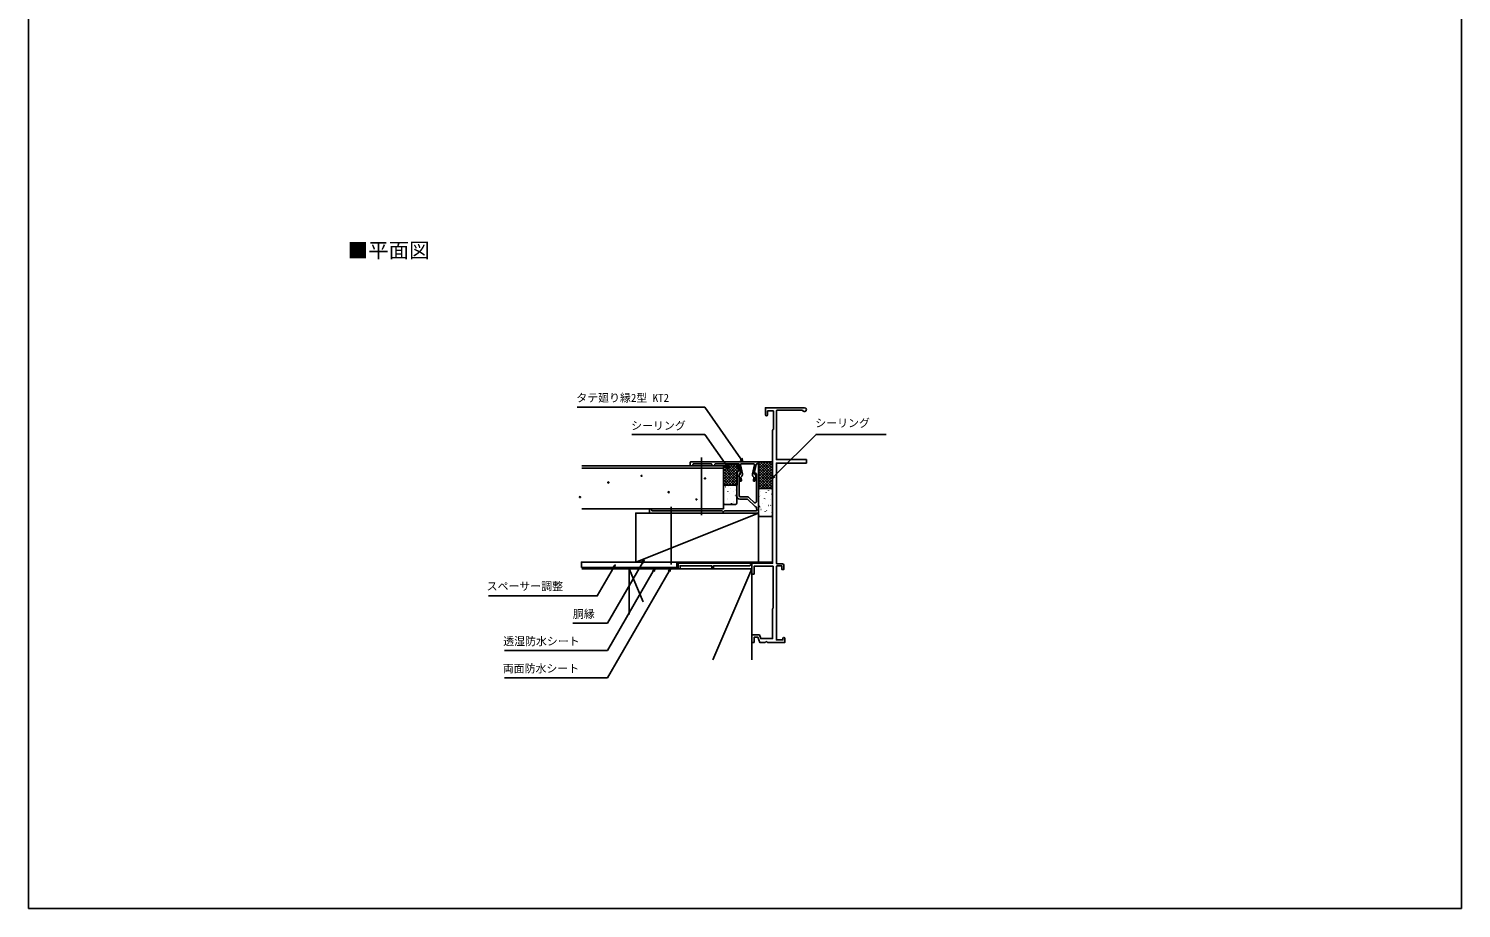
# Model space of a CAD drawing. Units: millimetres, scale not verified. Extents: x -525 to 525, y -784 to 779.
# Drawn here: x -525 to 525, y -784 to -139 of the extents above; entities that cross this region are included whole.
import ezdxf
from ezdxf.enums import TextEntityAlignment as Align

# ---------------------------------------------------------------- set-up
doc = ezdxf.new("R2010")
doc.units = ezdxf.units.MM
doc.header["$LTSCALE"] = 4
for name, color, linetype in [('0-1_USER1', 3, 'Continuous'), ('0-2_YKK_11', 7, 'Continuous'), ('0-3_YKK_12', 2, 'Continuous'), ('0-4_YKK_13', 4, 'Continuous'), ('0-5_YKK_D', 6, 'Continuous'), ('0-6_YKK_ZWAK', 7, 'Continuous'), ('0-7_YSS_K', 3, 'Continuous')]:
    doc.layers.add(name, color=color, linetype=linetype)
doc.styles.add('ＭＳ ゴシック', font='')
doc.styles.get('ＭＳ ゴシック').set_extended_font_data('MS Gothic')

msp = doc.modelspace()

# ---------------------------------------------------------------- linework, layer by layer
at = {"layer": '0-2_YKK_11'}
for p, q in [((16.6, -418.7), (16.6, -421.7)), ((20.6, -418.7), (16.6, -418.7)), ((21, -432.1), (21, -419.1)), ((42.258, -418.3), (23.4, -418.3)), ((-40.239, -458.432), (-40.239, -456.632)), ((-39.639, -456.032), (9.161, -456.032)), ((-38.839, -459.032), (-39.639, -459.032)), ((-38.239, -458.232), (-38.239, -458.432)), ((-24.839, -457.632), (-37.639, -457.632)), ((-24.239, -458.432), (-24.239, -458.232)), ((-22.839, -459.032), (-23.639, -459.032)), ((-22.239, -458.232), (-22.239, -458.432)), ((-5.295, -457.632), (-21.639, -457.632)), ((-4.776, -462.639), (-5.751, -458.23)), ((-5.165, -457.5), (-4.755, -457.5)), ((-3.251, -464.7), (-4.71, -458.103)), ((-4.169, -457.971), (-2.887, -463.771)), ((-3.414, -458.362), (-1.936, -465.048)), ((6.35, -457.632), (-2.828, -457.632)), ((5.458, -465.048), (6.936, -458.362)), ((8.232, -458.103), (6.774, -464.7)), ((6.941, -463.771), (8.223, -457.971)), ((8.809, -457.5), (9.327, -457.5)), ((9.161, -457.632), (8.818, -457.632)), ((9.761, -456.632), (9.761, -457.032)), ((9.927, -458.1), (9.927, -493.1)), ((-5.873, -481.5), (-5.873, -464.9)), ((-3.783, -469.959), (-4.522, -466.619)), ((-4.273, -465.1), (-4.273, -480.9)), ((-3.473, -464.5), (-3.673, -464.5)), ((-3.028, -467.77), (-2.602, -469.7)), ((6.124, -469.7), (6.551, -467.77)), ((8.044, -466.619), (7.305, -469.959)), ((7.727, -464.5), (7.527, -464.5)), ((8.327, -485.223), (8.327, -465.1)), ((-3.273, -481.9), (1.761, -481.9)), ((3.175, -482.486), (6.62, -485.93)), ((-70.073, -493.1), (-70.073, -491.5)), ((-67.873, -492.1), (-55.112, -492.1)), ((1.678, -483.5), (-3.873, -483.5)), ((6.941, -488.514), (2.103, -483.676)), ((8.327, -490.486), (8.327, -489.623)), ((8.646, -491.2), (8.407, -490.786)), ((9.327, -493.7), (-69.473, -493.7)), ((23.4, -530.9), (27.4, -530.9))]:
    msp.add_line(p, q, dxfattribs=at)
for points in [[(15, -421.7), (15, -416.5), (43.6, -416.5)], [(23, -418.7), (23, -454.5), (45, -454.5), (45, -457.1), (23, -457.1), (23, -530.5)], [(20.6, -563.498), (20.6, -532.7), (6.6, -532.7), (6.6, -538.5), (5, -538.5), (4.996, -531.261), (3.197, -532.3), (-23, -532.3), (-23, -534.5), (-24.4, -534.5), (-24.4, -532.3), (-47.6, -532.3), (-47.6, -534.5), (-49, -534.5), (-49, -530.5), (20.2, -530.5), (20.2, -432.9)], [(-53.034, -492.1), (-16.79, -492.1), (-16.423, -492.34)], [(-15.323, -492.34), (-14.957, -492.1), (8.127, -492.1)], [(23, -532.9), (23, -586.7), (27.8, -586.7), (27.8, -585.6)], [(28.4, -531.9), (28.4, -535.1), (27, -535.1), (27, -532.5), (23.4, -532.5)], [(14.686, -588.5), (10.8, -588.5), (9.417, -584.7), (6.6, -584.7), (6.6, -588.5), (5, -588.5), (5, -583.1), (10.537, -583.1), (11.484, -585.7), (20.2, -585.7), (20.2, -563.898)], [(29.2, -585.6), (29.2, -588.5), (16.517, -588.5)]]:
    msp.add_lwpolyline(points, dxfattribs=at)
for centre, radius, start, end in [((20.6, -419.1), 0.4, 0, 90), ((23.4, -418.7), 0.4, 90, 180), ((43.6, -417.9), 1.4, 196.60153, 89.99998), ((15.8, -421.7), 0.8, 180.00072, 0.00072), ((20.6, -432.9), 0.4, 90, 180), ((20.6, -432.1), 0.4, 270, 0), ((-39.639, -456.632), 0.6, 89.99854, 180.00437), ((-39.639, -458.432), 0.6, 180.00146, 270.00437), ((-38.839, -458.432), 0.6, 270, 0), ((-37.639, -458.232), 0.6, 89.99709, 180), ((-24.839, -458.232), 0.6, 359.99709, 89.99709), ((-23.639, -458.432), 0.6, 180.00437, 270.00437), ((-22.839, -458.432), 0.6, 270, 0), ((-21.639, -458.232), 0.6, 89.99709, 180), ((-5.165, -458.1), 0.6, 90.00003, 192.46275), ((-5.295, -458.232), 0.6, 12.46272, 90), ((-4.755, -458.1), 0.6, 12.45892, 89.99839), ((-2.828, -458.232), 0.6, 90, 192.46272), ((6.35, -458.232), 0.6, 347.53728, 90), ((8.809, -458.1), 0.6, 89.99952, 167.53677), ((8.818, -458.232), 0.6, 90, 167.53728), ((9.161, -456.632), 0.6, 360, 90), ((9.161, -457.032), 0.6, 270, 0), ((9.327, -458.1), 0.6, 359.99566, 89.99858), ((-3.873, -464.9), 2, 124.92961, 180.00003), ((-5.362, -462.768), 0.6, 304.92961, 12.46275), ((-3.545, -466.403), 1, 100.51853, 192.46272), ((-3.673, -465.1), 0.6, 89.99712, 180.00003), ((-3.197, -469.83), 0.6, 192.46272, 270.46089), ((-3.837, -464.83), 0.6, 280.51853, 12.46272), ((-3.473, -463.9), 0.6, 269.99853, 12.46128), ((-3.188, -469.83), 0.6, 269.53911, 12.46272), ((-2.443, -467.641), 0.6, 123.79265, 192.46272), ((-3.889, -465.48), 2, 303.79265, 12.46272), ((7.411, -465.48), 2, 167.53728, 236.20735), ((6.71, -469.83), 0.6, 167.53728, 270.46089), ((5.965, -467.641), 0.6, 347.53728, 56.20735), ((6.72, -469.83), 0.6, 269.53911, 347.53728), ((7.359, -464.83), 0.6, 167.53725, 259.48092), ((7.527, -463.9), 0.6, 167.53753, 269.99932), ((7.067, -466.403), 1, 347.53728, 79.48092), ((7.727, -465.1), 0.6, 359.99566, 89.99566), ((-3.873, -481.5), 2, 180.00003, 270.00003), ((-3.273, -480.9), 1, 180.00003, 270.00003), ((1.761, -483.9), 2, 45.00003, 90.00003), ((-69.273, -491.5), 0.8, 359.99826, 180.00044), ((-69.473, -493.1), 0.6, 180.00149, 270.0044), ((-67.873, -491.5), 0.6, 180.00149, 270.00149), ((-55.112, -492.7), 0.6, 29.99772, 90.00003), ((-54.073, -492.1), 0.6, 209.99772, 330.00003), ((-53.034, -492.7), 0.6, 90.00003, 150.00003), ((-15.873, -492.1), 0.6, 203.57821, 336.42185), ((1.678, -484.1), 0.6, 45.00003, 90.00003), ((7.327, -485.223), 1, 225.00003, 0.00003), ((8.355, -487.1), 2, 225.00003, 256.01353), ((7.727, -489.623), 0.6, 0.00003, 76.01353), ((8.127, -491.5), 0.6, 270.00003, 30.00003), ((8.927, -490.486), 0.6, 180.00112, 210.00112), ((9.327, -493.1), 0.6, 270.00003, 0.00003), ((23.4, -530.5), 0.4, 180, 270), ((23.4, -532.9), 0.4, 90, 180), ((27.4, -531.9), 1, 0.00022, 90.00001), ((20.6, -563.898), 0.4, 90.00544, 180.00528), ((15.6, -588.5), 0.6, 23.57934, 156.41953), ((28.5, -585.6), 0.7, 0, 180), ((14.685, -588.102), 0.398, 270.2164, 336.63783), ((16.517, -588.1), 0.4, 203.58152, 270.00295)]:
    msp.add_arc(centre, radius, start, end, dxfattribs=at)
at = {"layer": '0-3_YKK_12'}
for p, q in [((-31.79, -495.306), (-31.803, -453.084)), ((-54.061, -531.39), (-54.074, -489.167))]:
    msp.add_line(p, q, dxfattribs=at)
at = {"layer": '0-4_YKK_13'}
for p, q in [((-15.873, -459.119), (-119.504, -459.119)), ((-15.873, -460.719), (-119.504, -460.719)), ((-15.873, -459.119), (-15.873, -490.719)), ((-15.873, -490.719), (-119.504, -490.719))]:
    msp.add_line(p, q, dxfattribs=at)
for centre in [(-100.183, -471.311), (-75.81, -466.436), (-29.329, -468.289), (-120.917, -482.015), (-55.955, -478.401), (-35.621, -483.682)]:
    msp.add_circle(centre, 0.4, dxfattribs=at)
at = {"layer": '0-5_YKK_D'}
for points in [[(-1.512, -456.032), (-2.975, -453.944), (-29.52, -416.032), (-123.088, -416.032)], [(-11.921, -461.167), (-13.384, -459.078), (-29.52, -436.032), (-82.965, -436.032)], [(19.606, -468.478), (21.41, -466.675), (52.052, -436.032), (103.446, -436.032)], [(-12.824, -458.686), (-11.921, -461.167), (-13.943, -459.47)], [(-2.415, -453.552), (-1.512, -456.032), (-3.535, -454.335)], [(21.893, -467.158), (19.606, -468.478), (20.926, -466.191)], [(-95.057, -531.68), (-96.332, -533.889), (-108.232, -554.5), (-188.086, -554.5)], [(-65.924, -534.1), (-67.199, -536.308), (-100.796, -594.5), (-176.257, -594.5)], [(-54.377, -534.1), (-55.652, -536.308), (-100.796, -614.5), (-176.257, -614.5)], [(-73.883, -527.885), (-75.158, -530.094), (-100.796, -574.5), (-126.17, -574.5)], [(-96.923, -533.547), (-95.057, -531.68), (-95.74, -534.23)], [(-75.75, -529.752), (-73.883, -527.885), (-74.566, -530.435)], [(-67.791, -535.967), (-65.924, -534.1), (-66.608, -536.65)], [(-56.244, -535.967), (-54.377, -534.1), (-55.061, -536.65)]]:
    msp.add_lwpolyline(points, dxfattribs=at)
at = {"layer": '0-6_YKK_ZWAK'}
msp.add_line((-525, 746.5), (-525, -783.5), dxfattribs=at)
msp.add_lwpolyline([(-525, -783.5), (525, -783.5), (525, 746.5)], dxfattribs=at)
at = {"layer": '0-7_YSS_K'}
for p, q in [((-15.873, -467.119), (-6.612, -457.858)), ((-15.873, -465.119), (-8.927, -458.173)), ((-15.873, -463.119), (-11.243, -458.488)), ((-15.873, -469.119), (-5.461, -458.707)), ((-15.873, -461.119), (-13.558, -458.804)), ((-5.647, -469.345), (-15.873, -459.119)), ((-15.873, -471.119), (-5.164, -460.41)), ((-5.647, -471.345), (-15.873, -461.119)), ((-5.647, -467.345), (-14.113, -458.879)), ((-5.647, -465.345), (-12.353, -458.639)), ((-5.398, -463.594), (-10.592, -458.4)), ((-4.865, -462.127), (-8.832, -458.16)), ((-5.287, -459.705), (-7.072, -457.92)), ((9.927, -457.267), (11.158, -456.036)), ((9.927, -459.267), (13.154, -456.039)), ((9.927, -461.267), (15.15, -456.043)), ((9.927, -463.267), (17.147, -456.046)), ((9.927, -465.267), (19.143, -456.05)), ((20.2, -467.071), (9.927, -456.798)), ((9.927, -467.267), (20.2, -456.993)), ((20.2, -469.071), (9.927, -458.798)), ((9.927, -469.267), (20.2, -458.993)), ((20.2, -471.071), (9.927, -460.798)), ((9.927, -471.267), (20.2, -460.993)), ((20.2, -465.071), (11.165, -456.036)), ((20.2, -463.071), (13.168, -456.039)), ((20.2, -461.071), (15.172, -456.043)), ((20.2, -459.071), (17.175, -456.047)), ((20.2, -457.071), (19.179, -456.05)), ((-15.873, -473.119), (-4.868, -462.113)), ((-5.792, -473.2), (-15.873, -463.119)), ((-7.792, -473.2), (-15.873, -465.119)), ((-9.793, -473.199), (-15.873, -467.119)), ((-11.793, -473.199), (-15.873, -469.119)), ((-13.794, -473.198), (-15.873, -471.119)), ((-13.952, -473.198), (-5.647, -464.892)), ((-11.953, -473.198), (-5.647, -466.892)), ((-9.953, -473.199), (-5.647, -468.892)), ((-7.954, -473.199), (-5.647, -470.892)), ((20.2, -473.071), (9.927, -462.798)), ((9.927, -473.267), (20.2, -462.993)), ((20.2, -475.071), (9.927, -464.798)), ((9.927, -475.267), (20.2, -464.993)), ((18.729, -475.6), (9.927, -466.798)), ((16.729, -475.6), (9.927, -468.798)), ((14.729, -475.6), (9.927, -470.798)), ((11.593, -475.6), (20.2, -466.993)), ((13.593, -475.6), (20.2, -468.993)), ((15.593, -475.6), (20.2, -470.993)), ((-15.794, -473.198), (-15.873, -473.119)), ((-15.873, -474.2), (-15.873, -486.354)), ((-15.75, -478.856), (-15.663, -478.808)), ((-6.873, -473.2), (-14.873, -473.2)), ((-14.464, -474.472), (-14.377, -474.424)), ((-12.655, -477.898), (-12.561, -477.721)), ((-12.512, -482.859), (-12.498, -482.844)), ((-12.2, -474.484), (-12.187, -474.469)), ((-11.597, -479.72), (-11.51, -479.672)), ((-10.415, -475.941), (-10.327, -475.893)), ((-8.095, -477.928), (-8.081, -477.913)), ((-7.548, -481.189), (-7.46, -481.141)), ((-6.876, -480.947), (-6.782, -480.77)), ((-6.262, -476.805), (-6.174, -476.758)), ((-5.954, -473.2), (-5.647, -472.892)), ((-5.873, -486.354), (-5.873, -474.2)), ((12.729, -475.6), (9.927, -472.798)), ((10.729, -475.6), (9.927, -474.798)), ((9.927, -495.347), (9.927, -476.6)), ((10.144, -481.472), (10.231, -481.424)), ((10.927, -475.6), (19.2, -475.6)), ((11.054, -480.632), (11.068, -480.617)), ((11.326, -477.692), (11.414, -477.644)), ((14.193, -482.94), (14.281, -482.892)), ((15.471, -475.701), (15.485, -475.686)), ((15.479, -478.557), (15.567, -478.509)), ((17.179, -477.38), (17.273, -477.204)), ((17.593, -475.6), (20.2, -472.993)), ((19.11, -479.666), (19.123, -479.652)), ((19.529, -480.025), (19.617, -479.977)), ((19.593, -475.6), (20.2, -474.993)), ((20.2, -476.6), (20.2, -495.347)), ((-14.873, -487.354), (-6.873, -487.354)), ((-12.883, -484.104), (-12.796, -484.056)), ((-9.889, -486.65), (-9.796, -486.473)), ((-8.73, -484.968), (-8.643, -484.92)), ((-8.406, -486.303), (-8.393, -486.288)), ((10.743, -489.007), (10.756, -488.992)), ((10.807, -489.44), (10.9, -489.263)), ((11.725, -491.103), (11.812, -491.055)), ((13.011, -486.719), (13.098, -486.672)), ((14.849, -492.451), (14.862, -492.436)), ((15.16, -484.076), (15.173, -484.061)), ((15.878, -491.967), (15.965, -491.919)), ((17.06, -488.188), (17.148, -488.14)), ((18.346, -483.805), (18.434, -483.757)), ((18.799, -488.042), (18.812, -488.027)), ((19.927, -493.436), (20.015, -493.388)), ((19.945, -486.132), (20.038, -485.955)), ((-80.073, -529.7), (9.927, -493.7)), ((10.542, -494.882), (10.63, -494.834)), ((19.2, -496.347), (10.927, -496.347)), ((14.598, -496.347), (14.679, -496.303)), ((-85, -534.1), (-119.504, -534.1)), ((-85, -534.5), (-119.504, -534.5)), ((-49.938, -533.7), (-85, -533.7)), ((-49.538, -534.1), (-85, -534.1)), ((-85, -534.5), (-74.582, -558.809)), ((-49.938, -529.7), (20.2, -529.7)), ((-49.938, -533.7), (-49.938, -529.7)), ((-49.538, -530.1), (20.2, -530.1)), ((-49.538, -534.1), (-49.538, -530.1)), ((5, -534.5), (-23.607, -601.25))]:
    msp.add_line(p, q, dxfattribs=at)
for points in [[(-15.873, -459.119), (-5.633, -457.724), (-4.776, -462.639), (-5.647, -463.975), (-5.647, -473.2), (-15.873, -473.198)], [(9.161, -456.032), (20.2, -456.052), (20.2, -475.6), (9.927, -475.6), (9.927, -456.632)], [(9.927, -529.7), (9.927, -493.7), (-80.073, -493.7), (-80.073, -529.7)], [(-119.938, -533.7), (-49.938, -533.7), (-49.938, -529.7), (-119.938, -529.7)]]:
    msp.add_lwpolyline(points, close=True, dxfattribs=at)
msp.add_lwpolyline([(5, -601.25), (5, -534.5), (-85, -534.5), (-85, -568.047)], dxfattribs=at)
for centre, start, end in [((-14.873, -474.2), 90, 180), ((-6.873, -474.2), 0, 90), ((10.927, -476.6), 90, 180), ((19.2, -476.6), 0, 90), ((-14.873, -486.354), 180, 270), ((-6.873, -486.354), 270, 360), ((10.927, -495.347), 180, 270), ((19.2, -495.347), 270, 360)]:
    msp.add_arc(centre, 1, start, end, dxfattribs=at)

# ---------------------------------------------------------------- texts
at = {"layer": '0-1_USER1', "style": 'ＭＳ ゴシック'}
msp.add_text('■平面図', height=11, dxfattribs=at).set_placement((-291.153, -309.881), align=Align.BOTTOM_LEFT)
at = {"layer": '0-5_YKK_D', "style": 'ＭＳ ゴシック'}
for s, p in [('タテ廻り縁2型 KT2', (-123.603, -413.933)), ('シーリング', (-83.448, -434.342)), ('シーリング', (51.518, -432.417)), ('スペーサー調整', (-189.351, -552.084)), ('胴縁', (-126.132, -572.415)), ('透湿防水シート', (-177.203, -592.414)), ('両面防水シート', (-177.521, -612.368))]:
    msp.add_text(s, height=5.865, dxfattribs=at).set_placement(p, align=Align.BOTTOM_LEFT)

doc.saveas('drawing.dxf')
